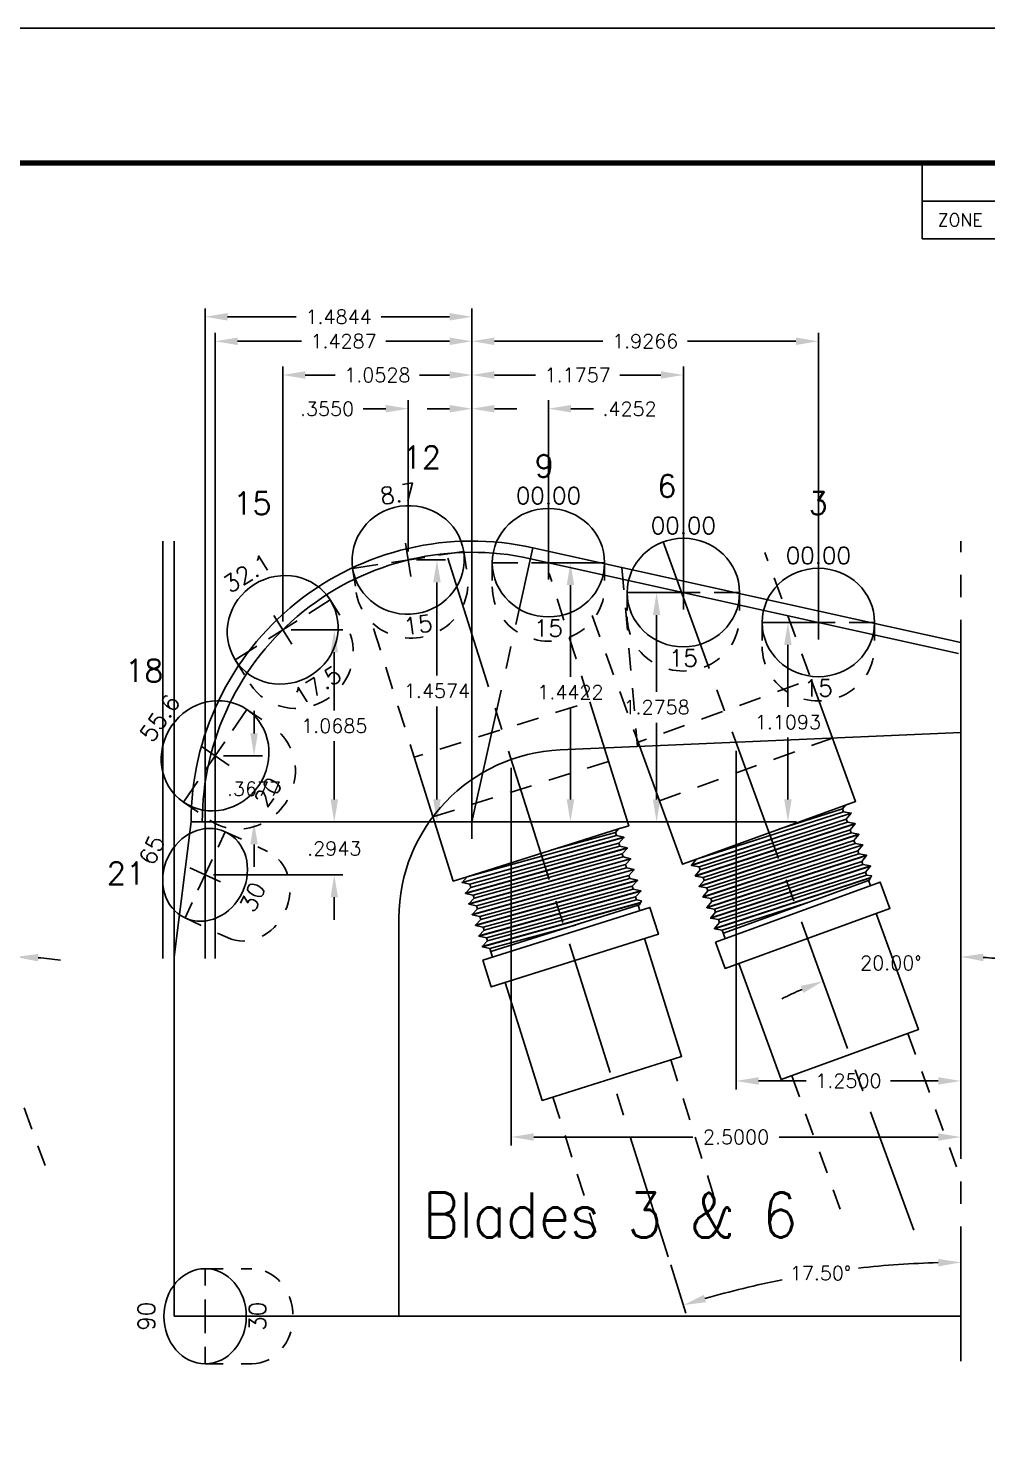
# Model space of a CAD drawing. Extents: x 25.7 to 47.7, y 0 to 17.
# Drawn here: x 36.79 to 42.12, y 9.13 to 17 of the extents above; entities that cross this region are included whole.
import ezdxf
from ezdxf.enums import TextEntityAlignment as Align

# ---------------------------------------------------------------- set-up
doc = ezdxf.new("R2010")
doc.units = 0
doc.header["$MEASUREMENT"] = 0
doc.header["$PDMODE"] = 3
doc.linetypes.add('CENTER2', pattern=[1.125, 0.75, -0.125, 0.125, -0.125])
doc.linetypes.add('HIDDEN2', pattern=[0.1875, 0.125, -0.0625])
doc.layers.get('0').update_dxf_attribs({"linetype": 'CONTINUOUS'})
doc.layers.get('Defpoints').update_dxf_attribs({"color": 10, "linetype": 'CONTINUOUS'})
for name, color, linetype in [('Blade3', 102, 'CONTINUOUS'), ('CLine', 5, 'CENTER2'), ('Dims', 4, 'CONTINUOUS'), ('Hatch', 8, 'CONTINUOUS'), ('Nozzle', 9, 'CONTINUOUS'), ('Nozzle Dimensions', 4, 'CONTINUOUS'), ('Text', 3, 'CONTINUOUS'), ('Title Block', 7, 'CONTINUOUS')]:
    doc.layers.add(name, color=color, linetype=linetype)
doc.styles.add('RomanS', font='romans')
doc.dimstyles.get("Standard").update_dxf_attribs({"dimtxt": 0.078125, "dimasz": 0.125, "dimexe": 0.046875, "dimexo": 0.046875, "dimgap": 0.046875, "dimtad": 0, "dimtih": 1, "dimtoh": 1, "dimdec": 4, "dimzin": 4, "dimdsep": 46, "dimtxsty": 'RomanS', "dimcen": 0.09375, "dimclre": 9, "dimazin": 1, "dimtfac": 1, "dimtdec": 4, "dimtofl": 0, "dimtmove": 0, "dimatfit": 1, "dimfxl": 1, "dimtolj": 1, "dimtzin": 0, "dimarcsym": 0})

# ---------------------------------------------------------------- blocks, each defined once
blk = doc.blocks.new('COT_cblock')
at = {"layer": 'Title Block'}
for p, q in [((16.1066, 16.25), (16.1066, 15.8281)), ((16.1066, 16.0391), (21.38, 16.0391)), ((16.1066, 15.8281), (21.38, 15.8281))]:
    blk.add_line(p, q, dxfattribs=at)
at = {"layer": 'Title Block', "color": 8}
blk.add_lwpolyline([(0, 0), (22, 0), (22, 17), (0, 17)], close=True, dxfattribs=at)
at = {"layer": 'Title Block', "const_width": 0.03}
blk.add_lwpolyline([(21.38, 16.25), (0.62, 16.25), (0.62, 0.75), (21.38, 0.75)], close=True, dxfattribs=at)
at = {"layer": 'Title Block', "style": 'RomanS'}
blk.add_text('ZONE', height=0.07031, dxfattribs=at).set_placement((16.3175, 15.9336), align=Align.MIDDLE_CENTER)
at = {"layer": 'Title Block', "color": 1, "style": 'RomanS', "flags": 8}
for tag, p in [('FNAME', (0.37, 3.75)), ('REVDATE', (0.37, 2.25)), ('USER', (0.37, 0.75))]:
    blk.add_attdef(tag, text='', height=0.047, rotation=90, dxfattribs=at).set_placement(p, align=Align.BOTTOM_LEFT)
at = {"layer": 'Title Block', "color": 3, "style": 'RomanS', "flags": 8}
for tag, height, p in [('DRAWN', 0.11, (16.9503, 1.9844)), ('TITL1', 0.125, (19.587, 1.6835)), ('TITL2', 0.094, (19.587, 1.5143)), ('TITL3', 0.094, (19.587, 1.3739))]:
    blk.add_attdef(tag, text='', height=height, dxfattribs=at).set_placement(p, align=Align.MIDDLE_CENTER)
for tag, p in [('DDATE', (16.6059, 1.6718)), ('CHECK', (16.6059, 1.406)), ('MATRL', (16.6059, 1.1487)), ('PDATE', (16.6059, 0.8829)), ('SCALE', (18.1459, 0.8555)), ('SHEET', (20.2553, 0.8555))]:
    blk.add_attdef(tag, text='', height=0.094, dxfattribs=at).set_placement(p, align=Align.MIDDLE_LEFT)
for tag, p in [('FSCM#', (18.5872, 1.1213)), ('DWG#', (20.0595, 1.1213)), ('REV#', (21.2197, 1.1213))]:
    blk.add_attdef(tag, text='', height=0.094, dxfattribs=at).set_placement(p, align=Align.TOP_CENTER)
blk = doc.blocks.new('Nozzle60')
at = {"linetype": 'HIDDEN2'}
for p, q in [((-0.5118, -0.3475), (0.5118, -0.3475)), ((-0.3437, -2.035), (-0.3437, -2.825)), ((0.3438, -2.035), (0.3438, -2.825))]:
    blk.add_line(p, q, dxfattribs=at)
at = {"color": 8}
for p, q in [((0.4527, -0.7225), (-0.4297, -0.7225)), ((0.4297, -1.16), (-0.4296, -1.16))]:
    blk.add_line(p, q, dxfattribs=at)
at = {"linetype": 'HIDDEN2', "flags": 128}
blk.add_lwpolyline([(-0.5118, 0.75), (-0.5118, 0), (0.5118, 0), (0.5118, 0.75)], dxfattribs=at)
for points in [[(0.4527, -0.7225), (0.5118, -0.7225), (0.5118, 0)], [(-0.5118, 0), (-0.5118, -0.7225), (-0.4297, -0.7225)], [(-0.4297, -0.7225), (-0.467, -0.744), (-0.467, -0.7455), (-0.4297, -0.7671), (-0.4297, -0.785), (-0.467, -0.8065), (-0.467, -0.808), (-0.4297, -0.8296), (-0.4297, -0.8475), (-0.467, -0.869), (-0.467, -0.8705), (-0.4297, -0.8921), (-0.4297, -0.91), (-0.467, -0.9315), (-0.467, -0.933), (-0.4297, -0.9546), (-0.4297, -0.9725), (-0.467, -0.994), (-0.467, -0.9955), (-0.4297, -1.0171), (-0.4297, -1.035), (-0.467, -1.0565), (-0.467, -1.058), (-0.4297, -1.0796), (-0.4297, -1.0975), (-0.467, -1.119), (-0.467, -1.1205), (-0.4296, -1.1421), (-0.4296, -1.1912)], [(0.4297, -1.1912), (0.4297, -1.16), (0.4363, -1.16), (0.4537, -1.1426), (0.4297, -1.1287), (0.4297, -1.1108), (0.467, -1.0893), (0.467, -1.0878), (0.4297, -1.0662), (0.4297, -1.0483), (0.467, -1.0268), (0.467, -1.0253), (0.4297, -1.0037), (0.4297, -0.9858), (0.467, -0.9643), (0.467, -0.9628), (0.4297, -0.9412), (0.4297, -0.9233), (0.467, -0.9018), (0.467, -0.9003), (0.4297, -0.8787), (0.4297, -0.8608), (0.467, -0.8393), (0.467, -0.8378), (0.4297, -0.8162), (0.4297, -0.7983), (0.467, -0.7768), (0.467, -0.7753), (0.4297, -0.7537), (0.4297, -0.7358), (0.4527, -0.7225)]]:
    blk.add_lwpolyline(points)
at = {"flags": 128}
blk.add_lwpolyline([(-0.4875, -1.1912), (0.4875, -1.1912), (0.4875, -1.3475), (-0.4875, -1.3475)], close=True, dxfattribs=at)
blk.add_lwpolyline([(0.4062, -1.3475), (0.4062, -2.035), (-0.4062, -2.035), (-0.4062, -1.3475)], dxfattribs=at)
at = {"layer": 'CLine'}
blk.add_line((0, 1), (0, -3.075), dxfattribs=at)
at = {"layer": 'Hatch'}
for p, q in [((-0.467, -0.744), (0.467, -0.7753)), ((-0.467, -0.7455), (0.467, -0.7768)), ((-0.4297, -0.7225), (0.4297, -0.7537)), ((-0.4297, -0.7671), (0.4297, -0.7983)), ((-0.4297, -0.785), (0.4297, -0.8162)), ((0.0637, -0.7225), (0.4297, -0.7358)), ((-0.467, -0.8065), (0.467, -0.8378)), ((-0.467, -0.808), (0.467, -0.8393)), ((-0.4297, -0.8296), (0.4297, -0.8608)), ((-0.4297, -0.8475), (0.4297, -0.8787)), ((-0.467, -0.869), (0.467, -0.9003)), ((-0.467, -0.8705), (0.467, -0.9018)), ((-0.467, -0.9315), (0.467, -0.9628)), ((-0.467, -0.933), (0.467, -0.9643)), ((-0.4297, -0.8921), (0.4297, -0.9233)), ((-0.4297, -0.91), (0.4297, -0.9412)), ((-0.467, -0.994), (0.467, -1.0253)), ((-0.467, -0.9955), (0.467, -1.0268)), ((-0.4297, -0.9546), (0.4297, -0.9858)), ((-0.4297, -0.9725), (0.4297, -1.0037)), ((-0.4297, -1.0171), (0.4297, -1.0483)), ((-0.467, -1.0565), (0.467, -1.0878)), ((-0.467, -1.058), (0.467, -1.0893)), ((-0.4297, -1.035), (0.4297, -1.0662)), ((-0.4297, -1.0975), (0.4297, -1.1287)), ((-0.4296, -1.0796), (0.4297, -1.1108)), ((-0.467, -1.119), (0.4467, -1.1496)), ((-0.467, -1.1205), (0.4452, -1.151)), ((-0.4296, -1.1421), (0.0637, -1.16))]:
    blk.add_line(p, q, dxfattribs=at)
blk = doc.blocks.new('CMark')
at = {"layer": 'CLine'}
for p, q in [((0, 0.094), (0, -0.094)), ((-0.094, 0), (0.094, 0))]:
    blk.add_line(p, q, dxfattribs=at)
blk = doc.blocks.new('1313@30')
for p, q in [((-0.1705, 0), (-0.2645, 0)), ((0.1707, 0), (0.2645, 0))]:
    blk.add_line(p, q)
at = {"color": 8, "linetype": 'HIDDEN2', "ltscale": 0.5}
blk.add_line((-0.2645, 0), (-0.2645, -0.26), dxfattribs=at)
at = {"color": 8, "linetype": 'HIDDEN2', "ltscale": 0.5, "flags": 128}
blk.add_lwpolyline([(0.2645, 0), (0.2645, -0.26)], dxfattribs=at)
blk.add_ellipse((0, 0), major_axis=(0.2645, 0), ratio=0.866025)
at = {"color": 8, "linetype": 'HIDDEN2', "ltscale": 0.5}
blk.add_ellipse((0, -0.26), major_axis=(0.2645, 0), ratio=0.866025, start_param=3.141593, end_param=6.283185, dxfattribs=at)
blk.add_blockref('CMark', (0, 0))
at = {"style": 'RomanS'}
blk.add_text('30', height=0.094, dxfattribs=at).set_placement((0, -0.2916), align=Align.MIDDLE_CENTER)
blk.add_attdef('ANG', text='', height=0.094, dxfattribs=at).set_placement((0, 0.2511), align=Align.BOTTOM_CENTER)
blk = doc.blocks.new('*D22')
at = {"layer": 'Defpoints', "color": 0, "linetype": 'ByBlock', "transparency": 16777216}
for p in [(35.2513, 14.1509), (36.7195, 14.1475), (36.5202, 11.8225), (36.645, 10.3217), (36.7195, 9.585)]:
    blk.add_point(p, dxfattribs=at)
at = {"layer": 'Nozzle Dimensions', "color": 0, "linetype": 'ByBlock', "lineweight": -2, "transparency": 16777216}
for start, end in [(81.6555, 85.82775), (114.17225, 118.3445)]:
    blk.add_arc((36.7195, 10.1171), 1.717, start, end, dxfattribs=at)
at = {"layer": 'Nozzle Dimensions', "color": 0, "linetype": 'ByBlock', "transparency": 16777216}
for points in [[(36.8436, 11.8087), (36.8452, 11.8503), (36.7195, 11.8341)], [(36.0086, 11.7028), (36.0243, 11.6642), (36.1322, 11.7305)]]:
    blk.add_solid(points, dxfattribs=at)
at = {"layer": 'Nozzle Dimensions', "color": 0, "linetype": 'ByBlock', "transparency": 16777216, "insert": (36.4213, 11.808), "char_height": 0.07812, "attachment_point": 5, "style": 'RomanS'}
blk.add_mtext('\\A1;20.00°', dxfattribs=at)
blk = doc.blocks.new('*D24')
at = {"layer": 'Defpoints', "color": 0, "linetype": 'ByBlock', "transparency": 16777216}
for p in [(40.3202, 14.1427), (41.9759, 14.1475), (41.7158, 11.8191), (41.714, 10.3135), (41.9759, 9.585)]:
    blk.add_point(p, dxfattribs=at)
at = {"layer": 'Nozzle Dimensions', "color": 0, "linetype": 'ByBlock', "lineweight": -2, "transparency": 16777216}
for start, end in [(83.60591, 86.80296), (113.19704, 116.39409)]:
    blk.add_arc((41.9759, 9.5938), 2.2405, start, end, dxfattribs=at)
at = {"layer": 'Nozzle Dimensions', "color": 0, "linetype": 'ByBlock', "transparency": 16777216}
for points in [[(42.1003, 11.81), (42.1014, 11.8516), (41.9759, 11.8343)], [(41.0857, 11.6725), (41.1011, 11.6338), (41.2096, 11.6991)]]:
    blk.add_solid(points, dxfattribs=at)
at = {"layer": 'Nozzle Dimensions', "color": 0, "linetype": 'ByBlock', "transparency": 16777216, "insert": (41.5869, 11.8002), "char_height": 0.07812, "attachment_point": 5, "style": 'RomanS'}
blk.add_mtext('\\A1;20.00°', dxfattribs=at)
blk = doc.blocks.new('*D25')
at = {"layer": 'Defpoints', "color": 0, "linetype": 'ByBlock', "transparency": 16777216}
for p in [(41.9759, 14.1475), (39.1229, 14.0524), (40.3482, 10.166), (41.4544, 10.108), (41.9759, 9.585)]:
    blk.add_point(p, dxfattribs=at)
at = {"layer": 'Nozzle Dimensions', "color": 9, "linetype": 'ByBlock', "lineweight": -2, "transparency": 16777216}
blk.add_line((40.3623, 10.1213), (40.4471, 9.8524), dxfattribs=at)
at = {"layer": 'Nozzle Dimensions', "color": 0, "linetype": 'ByBlock', "lineweight": -2, "transparency": 16777216}
for start, end in [(91.39589, 96.35693), (101.15856, 106.10411)]:
    blk.add_arc((41.9759, 5.0037), 5.1309, start, end, dxfattribs=at)
at = {"layer": 'Nozzle Dimensions', "color": 0, "linetype": 'ByBlock', "transparency": 16777216}
for points in [[(41.8507, 10.1539), (41.8512, 10.1122), (41.9759, 10.1346)], [(40.5587, 9.9133), (40.5467, 9.9532), (40.433, 9.8971)]]:
    blk.add_solid(points, dxfattribs=at)
at = {"layer": 'Nozzle Dimensions', "color": 0, "linetype": 'ByBlock', "transparency": 16777216, "insert": (41.1954, 10.0749), "char_height": 0.07812, "attachment_point": 5, "style": 'RomanS'}
blk.add_mtext('\\A1;17.50°', dxfattribs=at)
blk = doc.blocks.new('1613@15')
for p, q in [((-0.1705, 0), (-0.3125, 0)), ((0.1707, 0), (0.3125, 0))]:
    blk.add_line(p, q)
at = {"color": 8, "linetype": 'HIDDEN2', "ltscale": 0.5}
blk.add_line((-0.3125, 0), (-0.3125, -0.1346), dxfattribs=at)
at = {"color": 8, "linetype": 'HIDDEN2', "ltscale": 0.5, "flags": 128}
blk.add_lwpolyline([(0.3125, 0), (0.3125, -0.1346)], dxfattribs=at)
blk.add_ellipse((0, 0), major_axis=(-0.3125, 0), ratio=0.965926, start_param=-3.141592653589793, end_param=3.141592653589793)
at = {"color": 8, "linetype": 'HIDDEN2', "ltscale": 0.5}
blk.add_ellipse((0, -0.1346), major_axis=(-0.3125, 0), ratio=0.965926, start_param=0, end_param=3.141593, dxfattribs=at)
blk.add_blockref('CMark', (0, 0))
at = {"style": 'RomanS'}
blk.add_text('15', height=0.094, dxfattribs=at).set_placement((0, -0.3644), align=Align.MIDDLE_CENTER)
blk.add_attdef('ANG', text='', height=0.094, dxfattribs=at).set_placement((0, 0.2975), align=Align.BOTTOM_CENTER)
blk = doc.blocks.new('1613@17.5')
for p, q in [((-0.1705, 0), (-0.3125, 0)), ((0.1707, 0), (0.3125, 0))]:
    blk.add_line(p, q)
at = {"color": 8, "linetype": 'HIDDEN2', "ltscale": 0.5}
blk.add_line((-0.3125, 0), (-0.3125, -0.1591), dxfattribs=at)
at = {"color": 8, "linetype": 'HIDDEN2', "ltscale": 0.5, "flags": 128}
blk.add_lwpolyline([(0.3125, 0), (0.3125, -0.1591)], dxfattribs=at)
at = {"extrusion": (0, 0, -1)}
blk.add_ellipse((0, 0), major_axis=(-0.3125, 0), ratio=0.953717, start_param=-3.141592653589793, end_param=3.141592653589793, dxfattribs=at)
at = {"color": 8, "linetype": 'HIDDEN2', "ltscale": 0.5}
blk.add_ellipse((0, -0.1591), major_axis=(0.3125, 0), ratio=0.953717, start_param=3.141593, end_param=6.283185, dxfattribs=at)
blk.add_blockref('CMark', (0, 0))
at = {"style": 'RomanS'}
blk.add_text('17.5', height=0.094, dxfattribs=at).set_placement((0, -0.3644), align=Align.MIDDLE_CENTER)
blk.add_attdef('ANG', text='', height=0.094, dxfattribs=at).set_placement((0, 0.2975), align=Align.BOTTOM_CENTER)
blk = doc.blocks.new('1613@20')
for p, q in [((-0.1705, 0), (-0.3125, 0)), ((0.1707, 0), (0.3125, 0))]:
    blk.add_line(p, q)
at = {"color": 8, "linetype": 'HIDDEN2', "ltscale": 0.5}
blk.add_line((-0.3125, 0), (-0.3125, -0.1779), dxfattribs=at)
at = {"color": 8, "linetype": 'HIDDEN2', "ltscale": 0.5, "flags": 128}
blk.add_lwpolyline([(0.3125, 0), (0.3125, -0.1779)], dxfattribs=at)
blk.add_ellipse((0, 0), major_axis=(-0.3125, 0), ratio=0.939693, start_param=-3.141592653589793, end_param=3.141592653589793)
at = {"color": 8, "linetype": 'HIDDEN2', "ltscale": 0.5}
blk.add_ellipse((0, -0.1779), major_axis=(-0.3125, 0), ratio=0.939693, start_param=0, end_param=3.141593, dxfattribs=at)
blk.add_blockref('CMark', (0, 0))
at = {"style": 'RomanS'}
blk.add_text('20', height=0.094, dxfattribs=at).set_placement((0, -0.3562), align=Align.MIDDLE_CENTER)
blk.add_attdef('ANG', text='', height=0.094, dxfattribs=at).set_placement((0, 0.2975), align=Align.BOTTOM_CENTER)
blk = doc.blocks.new('*D89')
at = {"layer": 'Defpoints', "color": 0, "linetype": 'ByBlock', "transparency": 16777216}
for p in [(41.1837, 15.2587), (41.1837, 13.6943), (39.2572, 12.585)]:
    blk.add_point(p, dxfattribs=at)
at = {"layer": 'Dims', "color": 9, "linetype": 'ByBlock', "lineweight": -2, "transparency": 16777216}
for p, q in [((39.2572, 12.6319), (39.2572, 15.3056)), ((41.1837, 13.7412), (41.1837, 15.3056))]:
    blk.add_line(p, q, dxfattribs=at)
at = {"layer": 'Dims', "color": 0, "linetype": 'ByBlock', "lineweight": -2, "transparency": 16777216}
for p, q in [((39.3822, 15.2587), (39.9857, 15.2587)), ((41.0587, 15.2587), (40.4552, 15.2587))]:
    blk.add_line(p, q, dxfattribs=at)
at = {"layer": 'Dims', "color": 0, "linetype": 'ByBlock', "transparency": 16777216}
for points in [[(39.3822, 15.2796), (39.3822, 15.2379), (39.2572, 15.2587)], [(41.0587, 15.2796), (41.0587, 15.2379), (41.1837, 15.2587)]]:
    blk.add_solid(points, dxfattribs=at)
at = {"layer": 'Dims', "color": 0, "linetype": 'ByBlock', "transparency": 16777216, "insert": (40.2204, 15.2587), "char_height": 0.07812, "attachment_point": 5, "style": 'RomanS'}
blk.add_mtext('\\A1;1.9266', dxfattribs=at)
blk = doc.blocks.new('*D90')
at = {"layer": 'Defpoints', "color": 0, "linetype": 'ByBlock', "transparency": 16777216}
for p in [(40.4329, 15.0712), (40.4329, 13.8608), (39.2572, 12.585)]:
    blk.add_point(p, dxfattribs=at)
at = {"layer": 'Dims', "color": 9, "linetype": 'ByBlock', "lineweight": -2, "transparency": 16777216}
for p, q in [((39.2572, 12.6319), (39.2572, 15.1181)), ((40.4329, 13.9077), (40.4329, 15.1181))]:
    blk.add_line(p, q, dxfattribs=at)
at = {"layer": 'Dims', "color": 0, "linetype": 'ByBlock', "lineweight": -2, "transparency": 16777216}
for p, q in [((39.3822, 15.0712), (39.6103, 15.0712)), ((40.3079, 15.0712), (40.0798, 15.0712))]:
    blk.add_line(p, q, dxfattribs=at)
at = {"layer": 'Dims', "color": 0, "linetype": 'ByBlock', "transparency": 16777216}
for points in [[(39.3822, 15.0921), (39.3822, 15.0504), (39.2572, 15.0712)], [(40.3079, 15.0921), (40.3079, 15.0504), (40.4329, 15.0712)]]:
    blk.add_solid(points, dxfattribs=at)
at = {"layer": 'Dims', "color": 0, "linetype": 'ByBlock', "transparency": 16777216, "insert": (39.845, 15.0712), "char_height": 0.07812, "attachment_point": 5, "style": 'RomanS'}
blk.add_mtext('\\A1;1.1757', dxfattribs=at)
blk = doc.blocks.new('*D91')
at = {"layer": 'Defpoints', "color": 0, "linetype": 'ByBlock', "transparency": 16777216}
for p in [(39.6823, 14.8837), (39.6823, 14.0272), (39.2572, 12.585)]:
    blk.add_point(p, dxfattribs=at)
at = {"layer": 'Dims', "color": 0, "linetype": 'ByBlock', "lineweight": -2, "transparency": 16777216}
for p, q in [((39.1322, 14.8837), (39.0072, 14.8837)), ((39.8073, 14.8837), (39.9323, 14.8837))]:
    blk.add_line(p, q, dxfattribs=at)
at = {"layer": 'Dims', "color": 9, "linetype": 'ByBlock', "lineweight": -2, "transparency": 16777216}
for p, q in [((39.2572, 12.6319), (39.2572, 14.9306)), ((39.6823, 14.074), (39.6823, 14.9306))]:
    blk.add_line(p, q, dxfattribs=at)
at = {"layer": 'Dims', "color": 0, "linetype": 'ByBlock', "transparency": 16777216}
for points in [[(39.1322, 14.9046), (39.1322, 14.8629), (39.2572, 14.8837)], [(39.8073, 14.9046), (39.8073, 14.8629), (39.6823, 14.8837)]]:
    blk.add_solid(points, dxfattribs=at)
at = {"layer": 'Dims', "color": 0, "linetype": 'ByBlock', "transparency": 16777216, "insert": (40.1336, 14.8837), "char_height": 0.07812, "attachment_point": 5, "style": 'RomanS'}
blk.add_mtext('\\A1;.4252', dxfattribs=at)
blk = doc.blocks.new('*D92')
at = {"layer": 'Defpoints', "color": 0, "linetype": 'ByBlock', "transparency": 16777216}
for p in [(38.9022, 14.8837), (38.9022, 14.0424), (39.2572, 12.585)]:
    blk.add_point(p, dxfattribs=at)
at = {"layer": 'Dims', "color": 0, "linetype": 'ByBlock', "lineweight": -2, "transparency": 16777216}
for p, q in [((38.7772, 14.8837), (38.6522, 14.8837)), ((39.3822, 14.8837), (39.5072, 14.8837))]:
    blk.add_line(p, q, dxfattribs=at)
at = {"layer": 'Dims', "color": 9, "linetype": 'ByBlock', "lineweight": -2, "transparency": 16777216}
for p, q in [((38.9022, 14.0893), (38.9022, 14.9306)), ((39.2572, 12.6319), (39.2572, 14.9306))]:
    blk.add_line(p, q, dxfattribs=at)
at = {"layer": 'Dims', "color": 0, "linetype": 'ByBlock', "transparency": 16777216}
for points in [[(38.7772, 14.9046), (38.7772, 14.8629), (38.9022, 14.8837)], [(39.3822, 14.9046), (39.3822, 14.8629), (39.2572, 14.8837)]]:
    blk.add_solid(points, dxfattribs=at)
at = {"layer": 'Dims', "color": 0, "linetype": 'ByBlock', "transparency": 16777216, "insert": (38.4509, 14.8837), "char_height": 0.07812, "attachment_point": 5, "style": 'RomanS'}
blk.add_mtext('\\A1;.3550', dxfattribs=at)
blk = doc.blocks.new('*D93')
at = {"layer": 'Defpoints', "color": 0, "linetype": 'ByBlock', "transparency": 16777216}
for p in [(38.2044, 15.0712), (38.2044, 13.6535), (39.2572, 12.585)]:
    blk.add_point(p, dxfattribs=at)
at = {"layer": 'Dims', "color": 9, "linetype": 'ByBlock', "lineweight": -2, "transparency": 16777216}
for p, q in [((38.2044, 13.7004), (38.2044, 15.1181)), ((39.2572, 12.6319), (39.2572, 15.1181))]:
    blk.add_line(p, q, dxfattribs=at)
at = {"layer": 'Dims', "color": 0, "linetype": 'ByBlock', "lineweight": -2, "transparency": 16777216}
for p, q in [((38.3294, 15.0712), (38.496, 15.0712)), ((39.1322, 15.0712), (38.9655, 15.0712))]:
    blk.add_line(p, q, dxfattribs=at)
at = {"layer": 'Dims', "color": 0, "linetype": 'ByBlock', "transparency": 16777216}
for points in [[(38.3294, 15.0921), (38.3294, 15.0504), (38.2044, 15.0712)], [(39.1322, 15.0921), (39.1322, 15.0504), (39.2572, 15.0712)]]:
    blk.add_solid(points, dxfattribs=at)
at = {"layer": 'Dims', "color": 0, "linetype": 'ByBlock', "transparency": 16777216, "insert": (38.7308, 15.0712), "char_height": 0.07812, "attachment_point": 5, "style": 'RomanS'}
blk.add_mtext('\\A1;1.0528', dxfattribs=at)
blk = doc.blocks.new('*D94')
at = {"layer": 'Defpoints', "color": 0, "linetype": 'ByBlock', "transparency": 16777216}
for p in [(37.8285, 15.2587), (37.8285, 12.9527), (39.2572, 12.585)]:
    blk.add_point(p, dxfattribs=at)
at = {"layer": 'Dims', "color": 9, "linetype": 'ByBlock', "lineweight": -2, "transparency": 16777216}
for p, q in [((37.8285, 12.9996), (37.8285, 15.3056)), ((39.2572, 12.6319), (39.2572, 15.3056))]:
    blk.add_line(p, q, dxfattribs=at)
at = {"layer": 'Dims', "color": 0, "linetype": 'ByBlock', "lineweight": -2, "transparency": 16777216}
for p, q in [((37.9535, 15.2587), (38.3081, 15.2587)), ((39.1322, 15.2587), (38.7776, 15.2587))]:
    blk.add_line(p, q, dxfattribs=at)
at = {"layer": 'Dims', "color": 0, "linetype": 'ByBlock', "transparency": 16777216}
for points in [[(37.9535, 15.2796), (37.9535, 15.2379), (37.8285, 15.2587)], [(39.1322, 15.2796), (39.1322, 15.2379), (39.2572, 15.2587)]]:
    blk.add_solid(points, dxfattribs=at)
at = {"layer": 'Dims', "color": 0, "linetype": 'ByBlock', "transparency": 16777216, "insert": (38.5428, 15.2587), "char_height": 0.07812, "attachment_point": 5, "style": 'RomanS'}
blk.add_mtext('\\A1;1.4287', dxfattribs=at)
blk = doc.blocks.new('*D95')
at = {"layer": 'Defpoints', "color": 0, "linetype": 'ByBlock', "transparency": 16777216}
for p in [(41.0143, 13.6943), (41.1837, 13.6943), (39.2572, 12.585)]:
    blk.add_point(p, dxfattribs=at)
at = {"layer": 'Dims', "color": 9, "linetype": 'ByBlock', "lineweight": -2, "transparency": 16777216}
for p, q in [((41.1369, 13.6943), (40.9674, 13.6943)), ((39.304, 12.585), (41.0612, 12.585))]:
    blk.add_line(p, q, dxfattribs=at)
at = {"layer": 'Dims', "color": 0, "linetype": 'ByBlock', "lineweight": -2, "transparency": 16777216}
for p, q in [((41.0143, 13.5693), (41.0143, 13.2256)), ((41.0143, 12.71), (41.0143, 13.0537))]:
    blk.add_line(p, q, dxfattribs=at)
at = {"layer": 'Dims', "color": 0, "linetype": 'ByBlock', "transparency": 16777216}
for points in [[(40.9935, 13.5693), (41.0351, 13.5693), (41.0143, 13.6943)], [(40.9935, 12.71), (41.0351, 12.71), (41.0143, 12.585)]]:
    blk.add_solid(points, dxfattribs=at)
at = {"layer": 'Dims', "color": 0, "linetype": 'ByBlock', "transparency": 16777216, "insert": (41.0143, 13.1397), "char_height": 0.07812, "attachment_point": 5, "style": 'RomanS'}
blk.add_mtext('\\A1;1.1093', dxfattribs=at)
blk = doc.blocks.new('*D96')
at = {"layer": 'Defpoints', "color": 0, "linetype": 'ByBlock', "transparency": 16777216}
for p in [(40.2841, 13.8608), (40.4329, 13.8608), (39.2572, 12.585)]:
    blk.add_point(p, dxfattribs=at)
at = {"layer": 'Dims', "color": 9, "linetype": 'ByBlock', "lineweight": -2, "transparency": 16777216}
for p, q in [((40.386, 13.8608), (40.2372, 13.8608)), ((39.304, 12.585), (40.3309, 12.585))]:
    blk.add_line(p, q, dxfattribs=at)
at = {"layer": 'Dims', "color": 0, "linetype": 'ByBlock', "lineweight": -2, "transparency": 16777216}
for p, q in [((40.2841, 13.7358), (40.2841, 13.3088)), ((40.2841, 12.71), (40.2841, 13.137))]:
    blk.add_line(p, q, dxfattribs=at)
at = {"layer": 'Dims', "color": 0, "linetype": 'ByBlock', "transparency": 16777216}
for points in [[(40.2632, 13.7358), (40.3049, 13.7358), (40.2841, 13.8608)], [(40.2632, 12.71), (40.3049, 12.71), (40.2841, 12.585)]]:
    blk.add_solid(points, dxfattribs=at)
at = {"layer": 'Dims', "color": 0, "linetype": 'ByBlock', "transparency": 16777216, "insert": (40.2841, 13.2229), "char_height": 0.07812, "attachment_point": 5, "style": 'RomanS'}
blk.add_mtext('\\A1;1.2758', dxfattribs=at)
blk = doc.blocks.new('*D97')
at = {"layer": 'Defpoints', "color": 0, "linetype": 'ByBlock', "transparency": 16777216}
for p in [(39.6823, 14.0272), (39.8048, 14.0272), (39.2572, 12.585)]:
    blk.add_point(p, dxfattribs=at)
at = {"layer": 'Dims', "color": 9, "linetype": 'ByBlock', "lineweight": -2, "transparency": 16777216}
for p, q in [((39.7292, 14.0272), (39.8517, 14.0272)), ((39.304, 12.585), (39.8517, 12.585))]:
    blk.add_line(p, q, dxfattribs=at)
at = {"layer": 'Dims', "color": 0, "linetype": 'ByBlock', "lineweight": -2, "transparency": 16777216}
for p, q in [((39.8048, 13.9022), (39.8048, 13.392)), ((39.8048, 12.71), (39.8048, 13.2202))]:
    blk.add_line(p, q, dxfattribs=at)
at = {"layer": 'Dims', "color": 0, "linetype": 'ByBlock', "transparency": 16777216}
for points in [[(39.7839, 13.9022), (39.8256, 13.9022), (39.8048, 14.0272)], [(39.7839, 12.71), (39.8256, 12.71), (39.8048, 12.585)]]:
    blk.add_solid(points, dxfattribs=at)
at = {"layer": 'Dims', "color": 0, "linetype": 'ByBlock', "transparency": 16777216, "insert": (39.8048, 13.3061), "char_height": 0.07812, "attachment_point": 5, "style": 'RomanS'}
blk.add_mtext('\\A1;1.4422', dxfattribs=at)
blk = doc.blocks.new('*D98')
at = {"layer": 'Defpoints', "color": 0, "linetype": 'ByBlock', "transparency": 16777216}
for p in [(38.9022, 14.0424), (39.0623, 14.0424), (39.2572, 12.585)]:
    blk.add_point(p, dxfattribs=at)
at = {"layer": 'Dims', "color": 9, "linetype": 'ByBlock', "lineweight": -2, "transparency": 16777216}
for p, q in [((38.949, 14.0424), (39.1092, 14.0424)), ((39.2103, 12.585), (39.0155, 12.585))]:
    blk.add_line(p, q, dxfattribs=at)
at = {"layer": 'Dims', "color": 0, "linetype": 'ByBlock', "lineweight": -2, "transparency": 16777216}
for p, q in [((39.0623, 13.9174), (39.0623, 13.3996)), ((39.0623, 12.71), (39.0623, 13.2278))]:
    blk.add_line(p, q, dxfattribs=at)
at = {"layer": 'Dims', "color": 0, "linetype": 'ByBlock', "transparency": 16777216}
for points in [[(39.0415, 13.9174), (39.0832, 13.9174), (39.0623, 14.0424)], [(39.0415, 12.71), (39.0832, 12.71), (39.0623, 12.585)]]:
    blk.add_solid(points, dxfattribs=at)
at = {"layer": 'Dims', "color": 0, "linetype": 'ByBlock', "transparency": 16777216, "insert": (39.0623, 13.3137), "char_height": 0.07812, "attachment_point": 5, "style": 'RomanS'}
blk.add_mtext('\\A1;1.4574', dxfattribs=at)
blk = doc.blocks.new('*D99')
at = {"layer": 'Defpoints', "color": 0, "linetype": 'ByBlock', "transparency": 16777216}
for p in [(38.2044, 13.6535), (38.4913, 13.6535), (39.2572, 12.585)]:
    blk.add_point(p, dxfattribs=at)
at = {"layer": 'Dims', "color": 9, "linetype": 'ByBlock', "lineweight": -2, "transparency": 16777216}
for p, q in [((38.2512, 13.6535), (38.5382, 13.6535)), ((39.2103, 12.585), (38.4444, 12.585))]:
    blk.add_line(p, q, dxfattribs=at)
at = {"layer": 'Dims', "color": 0, "linetype": 'ByBlock', "lineweight": -2, "transparency": 16777216}
for p, q in [((38.4913, 13.5285), (38.4913, 13.2052)), ((38.4913, 12.71), (38.4913, 13.0333))]:
    blk.add_line(p, q, dxfattribs=at)
at = {"layer": 'Dims', "color": 0, "linetype": 'ByBlock', "transparency": 16777216}
for points in [[(38.4704, 13.5285), (38.5121, 13.5285), (38.4913, 13.6535)], [(38.4704, 12.71), (38.5121, 12.71), (38.4913, 12.585)]]:
    blk.add_solid(points, dxfattribs=at)
at = {"layer": 'Dims', "color": 0, "linetype": 'ByBlock', "transparency": 16777216, "insert": (38.4913, 13.1192), "char_height": 0.07812, "attachment_point": 5, "style": 'RomanS'}
blk.add_mtext('\\A1;1.0685', dxfattribs=at)
blk = doc.blocks.new('*D100')
at = {"layer": 'Defpoints', "color": 0, "linetype": 'ByBlock', "transparency": 16777216}
for p in [(37.8285, 12.9527), (38.045, 12.9527), (39.2572, 12.585)]:
    blk.add_point(p, dxfattribs=at)
at = {"layer": 'Dims', "color": 0, "linetype": 'ByBlock', "lineweight": -2, "transparency": 16777216}
for p, q in [((38.045, 13.0777), (38.045, 13.2027)), ((38.045, 12.46), (38.045, 12.335))]:
    blk.add_line(p, q, dxfattribs=at)
at = {"layer": 'Dims', "color": 9, "linetype": 'ByBlock', "lineweight": -2, "transparency": 16777216}
for p, q in [((37.8754, 12.9527), (38.0919, 12.9527)), ((39.2103, 12.585), (37.9981, 12.585))]:
    blk.add_line(p, q, dxfattribs=at)
at = {"layer": 'Dims', "color": 0, "linetype": 'ByBlock', "transparency": 16777216}
for points in [[(38.0242, 13.0777), (38.0659, 13.0777), (38.045, 12.9527)], [(38.0242, 12.46), (38.0659, 12.46), (38.045, 12.585)]]:
    blk.add_solid(points, dxfattribs=at)
at = {"layer": 'Dims', "color": 0, "linetype": 'ByBlock', "transparency": 16777216, "insert": (38.045, 12.7689), "char_height": 0.07812, "attachment_point": 5, "style": 'RomanS'}
blk.add_mtext('\\A1;.3677', dxfattribs=at)
blk = doc.blocks.new('*D127')
at = {"layer": 'Defpoints', "color": 0, "linetype": 'ByBlock', "transparency": 16777216}
for p in [(37.7728, 15.3951), (39.2572, 12.585), (37.7728, 12.2907)]:
    blk.add_point(p, dxfattribs=at)
at = {"layer": 'Dims', "color": 9, "linetype": 'ByBlock', "lineweight": -2, "transparency": 16777216}
for p, q in [((37.7728, 12.3376), (37.7728, 15.442)), ((39.2572, 12.6319), (39.2572, 15.442))]:
    blk.add_line(p, q, dxfattribs=at)
at = {"layer": 'Dims', "color": 0, "linetype": 'ByBlock', "lineweight": -2, "transparency": 16777216}
for p, q in [((37.8978, 15.3951), (38.2784, 15.3951)), ((39.1322, 15.3951), (38.7516, 15.3951))]:
    blk.add_line(p, q, dxfattribs=at)
at = {"layer": 'Dims', "color": 0, "linetype": 'ByBlock', "transparency": 16777216}
for points in [[(37.8978, 15.416), (37.8978, 15.3743), (37.7728, 15.3951)], [(39.1322, 15.416), (39.1322, 15.3743), (39.2572, 15.3951)]]:
    blk.add_solid(points, dxfattribs=at)
at = {"layer": 'Dims', "color": 0, "linetype": 'ByBlock', "transparency": 16777216, "insert": (38.515, 15.3951), "char_height": 0.07812, "attachment_point": 5, "style": 'RomanS'}
blk.add_mtext('\\A1;1.4844', dxfattribs=at)
blk = doc.blocks.new('*D128')
at = {"layer": 'Defpoints', "color": 0, "linetype": 'ByBlock', "transparency": 16777216}
for p in [(39.2572, 12.585), (37.7728, 12.2907), (38.4912, 12.2907)]:
    blk.add_point(p, dxfattribs=at)
at = {"layer": 'Dims', "color": 0, "linetype": 'ByBlock', "lineweight": -2, "transparency": 16777216}
for p, q in [((38.4912, 12.71), (38.4912, 12.835)), ((38.4912, 12.1657), (38.4912, 12.0407))]:
    blk.add_line(p, q, dxfattribs=at)
at = {"layer": 'Dims', "color": 9, "linetype": 'ByBlock', "lineweight": -2, "transparency": 16777216}
for p, q in [((39.2103, 12.585), (38.4443, 12.585)), ((37.8197, 12.2907), (38.538, 12.2907))]:
    blk.add_line(p, q, dxfattribs=at)
at = {"layer": 'Dims', "color": 0, "linetype": 'ByBlock', "transparency": 16777216}
for points in [[(38.4703, 12.71), (38.512, 12.71), (38.4912, 12.585)], [(38.4703, 12.1657), (38.512, 12.1657), (38.4912, 12.2907)]]:
    blk.add_solid(points, dxfattribs=at)
at = {"layer": 'Dims', "color": 0, "linetype": 'ByBlock', "transparency": 16777216, "insert": (38.4912, 12.4378), "char_height": 0.07812, "attachment_point": 5, "style": 'RomanS'}
blk.add_mtext('\\A1;.2943', dxfattribs=at)
blk = doc.blocks.new('*D133')
at = {"layer": 'Defpoints', "color": 0, "linetype": 'ByBlock', "transparency": 16777216}
for p in [(41.9759, 13.0827), (40.7259, 13.0281), (40.7259, 11.144)]:
    blk.add_point(p, dxfattribs=at)
at = {"layer": 'Nozzle Dimensions', "color": 9, "linetype": 'ByBlock', "lineweight": -2, "transparency": 16777216}
for p, q in [((41.9759, 13.0358), (41.9759, 11.0971)), ((40.7259, 12.9813), (40.7259, 11.0971))]:
    blk.add_line(p, q, dxfattribs=at)
at = {"layer": 'Nozzle Dimensions', "color": 0, "linetype": 'ByBlock', "lineweight": -2, "transparency": 16777216}
for p, q in [((40.8509, 11.144), (41.1162, 11.144)), ((41.8509, 11.144), (41.5857, 11.144))]:
    blk.add_line(p, q, dxfattribs=at)
at = {"layer": 'Nozzle Dimensions', "color": 0, "linetype": 'ByBlock', "transparency": 16777216}
for points in [[(40.8509, 11.1648), (40.8509, 11.1232), (40.7259, 11.144)], [(41.8509, 11.1648), (41.8509, 11.1232), (41.9759, 11.144)]]:
    blk.add_solid(points, dxfattribs=at)
at = {"layer": 'Nozzle Dimensions', "color": 0, "linetype": 'ByBlock', "transparency": 16777216, "insert": (41.3509, 11.144), "char_height": 0.07812, "attachment_point": 5, "style": 'RomanS'}
blk.add_mtext('\\A1;1.2500', dxfattribs=at)
blk = doc.blocks.new('*D134')
at = {"layer": 'Defpoints', "color": 0, "linetype": 'ByBlock', "transparency": 16777216}
for p in [(41.9759, 13.0827), (39.4759, 12.9327), (39.4759, 10.8321)]:
    blk.add_point(p, dxfattribs=at)
at = {"layer": 'Nozzle Dimensions', "color": 9, "linetype": 'ByBlock', "lineweight": -2, "transparency": 16777216}
for p, q in [((41.9759, 13.0358), (41.9759, 10.7852)), ((39.4759, 12.8858), (39.4759, 10.7852))]:
    blk.add_line(p, q, dxfattribs=at)
at = {"layer": 'Nozzle Dimensions', "color": 0, "linetype": 'ByBlock', "lineweight": -2, "transparency": 16777216}
for p, q in [((39.6009, 10.8321), (40.4856, 10.8321)), ((41.8509, 10.8321), (40.9662, 10.8321))]:
    blk.add_line(p, q, dxfattribs=at)
at = {"layer": 'Nozzle Dimensions', "color": 0, "linetype": 'ByBlock', "transparency": 16777216}
for points in [[(39.6009, 10.8529), (39.6009, 10.8112), (39.4759, 10.8321)], [(41.8509, 10.8529), (41.8509, 10.8112), (41.9759, 10.8321)]]:
    blk.add_solid(points, dxfattribs=at)
at = {"layer": 'Nozzle Dimensions', "color": 0, "linetype": 'ByBlock', "transparency": 16777216, "insert": (40.7259, 10.8321), "char_height": 0.07812, "attachment_point": 5, "style": 'RomanS'}
blk.add_mtext('\\A1;2.5000', dxfattribs=at)

msp = doc.modelspace()

# ---------------------------------------------------------------- linework, layer by layer
for p, q in [((41.97591, 13.58272), (39.59535, 14.11047)), ((37.69466, 12.58501), (37.60091, 11.83501)), ((37.60091, 11.83501), (37.60091, 9.83501)), ((37.60091, 9.83501), (41.97591, 9.83501))]:
    msp.add_line(p, q)
at = {"flags": 128}
msp.add_lwpolyline([(41.97591, 13.08271), (39.74752, 12.98542, 0.4014907), (38.85091, 12.04881), (38.85091, 9.83501)], format="xyb", dxfattribs=at)
msp.add_arc((39.25716, 12.58501), 1.5625, 77.5, 180)
at = {"layer": 'CLine', "color": 1, "linetype": 'ByBlock'}
for p, q in [((37.53841, 14.14751), (37.53841, 11.82455)), ((37.60091, 14.14751), (37.60091, 11.82455)), ((37.77281, 14.14751), (37.77281, 11.82455))]:
    msp.add_line(p, q, dxfattribs=at)
at = {"layer": 'CLine', "color": 1}
for p, q in [((39.25716, 12.58501), (39.59535, 14.11047)), ((37.69466, 12.58501), (39.25716, 12.58501))]:
    msp.add_line(p, q, dxfattribs=at)
at = {"layer": 'CLine'}
msp.add_line((41.97591, 9.58501), (41.97591, 14.14751), dxfattribs=at)
at = {"layer": 'CLine', "color": 1, "linetype": 'HIDDEN2'}
msp.add_line((40.09094, 14.0006), (40.17811, 13.00422), dxfattribs=at)
at = {"layer": 'CLine', "color": 1, "linetype": 'ByBlock', "flags": 128}
msp.add_lwpolyline([(41.96239, 13.5217), (39.58182, 14.04946, 0.4796563), (37.75716, 12.58501)], format="xyb", dxfattribs=at)
msp.add_lwpolyline([(37.82851, 13.242), (37.82851, 11.82455)], dxfattribs=at)

# ---------------------------------------------------------------- block references
msp.add_blockref('COT_cblock', (25.65517, 0))
at = {"linetype": 'Continuous'}
msp.add_blockref('CMark', (39.25716, 12.58501), dxfattribs=at)
at = {"layer": 'Blade3'}
for name, p, rotation, values in [('1613@15', (38.90216, 14.0424), 8.7, {'ANG': '8.7'}), ('1613@17.5', (38.20437, 13.65348), 32.1, {'ANG': '32.1'}), ('1613@20', (37.82851, 12.95272), 55.59999999999999, {'ANG': '55.6'}), ('1313@30', (37.77281, 12.29068), 65, {'ANG': '65'}), ('1313@30', (37.77281, 9.83501), 90, {'ANG': '90'})]:
    msp.add_blockref(name, p, dxfattribs=dict(at, rotation=rotation)).add_auto_attribs(values)
for p in [(39.68234, 14.02717), (40.43286, 13.86079), (41.18373, 13.69432)]:
    msp.add_blockref('1613@15', p, dxfattribs=at).add_auto_attribs({'ANG': '00.00'})
at = {"layer": 'Nozzle'}
for p, rotation in [((35.59332, 13.21122), 20.00000000000005), ((40.66225, 13.20304), 20.00000000000005), ((39.42358, 13.09868), 17.5)]:
    msp.add_blockref('Nozzle60', p, dxfattribs=dict(at, rotation=rotation))

# ---------------------------------------------------------------- texts
at = {"layer": 'Blade3', "style": 'RomanS'}
for s, p in [('12', (38.87111, 14.55083)), ('9', (39.60591, 14.50294)), ('6', (40.28748, 14.3912)), ('15', (37.92863, 14.29541)), ('3', (41.12878, 14.29541)), ('18', (37.32694, 13.3642)), ('21', (37.22577, 12.2361))]:
    msp.add_text(s, height=0.125, dxfattribs=at).set_placement(p)
at = {"layer": 'Text', "style": 'RomanS', "width": 0.9}
msp.add_text('Blades 3 & 6', height=0.25, dxfattribs=at).set_placement((38.98329, 10.27262))

# ---------------------------------------------------------------- dimensions: what is measured, and where the dimension line sits
at = {"layer": 'Dims', "linetype": 'ByBlock'}
for base, p1, p2, picture, middle in [((37.7728133716, 15.3951478374), (39.2571633716, 12.5850116518), (37.7728133716, 12.2906802982), '*D127', (38.5149883716, 15.3951478374)), ((37.8285133716, 15.2587488001), (39.2571633716, 12.5850116518), (37.8285133716, 12.9527231067), '*D94', (38.5428383716, 15.2587488001)), ((41.18373, 15.25875), (39.25716, 12.58501), (41.18373, 13.69432), '*D89', (40.22045, 15.25875)), ((38.20437, 15.07125), (39.25716, 12.58501), (38.20437, 13.65348), '*D93', (38.73077, 15.07125)), ((40.43286, 15.07125), (39.25716, 12.58501), (40.43286, 13.86079), '*D90', (39.84501, 15.07125)), ((38.90216, 14.88375), (39.25716, 12.58501), (38.90216, 14.0424), '*D92', (38.45089, 14.88375))]:
    dim = msp.add_linear_dim(base=base, p1=p1, p2=p2, dimstyle='Standard', dxfattribs=at)
    dim.commit()
    dim.dimension.update_dxf_attribs({"geometry": picture, "text_midpoint": middle})
dim = msp.add_linear_dim(base=(39.68234, 14.88375), p1=(39.25716, 12.58501), p2=(39.68234, 14.02717), dimstyle='Standard', dxfattribs=at)
dim.commit()
dim.dimension.update_dxf_attribs({"geometry": '*D91', "text_midpoint": (40.1336, 14.88375), "dimtype": 160})
for base, p2, picture, middle in [((39.06233, 14.0424), (38.90216, 14.0424), '*D98', (39.06233, 13.3137)), ((39.80478, 14.02717), (39.68234, 14.02717), '*D97', (39.80478, 13.30609)), ((40.28407, 13.86079), (40.43286, 13.86079), '*D96', (40.28407, 13.2229)), ((41.01429, 13.69432), (41.18373, 13.69432), '*D95', (41.01429, 13.13967)), ((38.49128, 13.65348), (38.20437, 13.65348), '*D99', (38.49128, 13.11925)), ((38.04502, 12.95272), (37.82851, 12.95272), '*D100', (38.04502, 12.76887)), ((38.49117, 12.29068), (37.77281, 12.29068), '*D128', (38.49117, 12.43785))]:
    dim = msp.add_linear_dim(base=base, p1=(39.25716, 12.58501), p2=p2, angle=90, dimstyle='Standard', dxfattribs=at)
    dim.commit()
    dim.dimension.update_dxf_attribs({"geometry": picture, "text_midpoint": middle})
at = {"layer": 'Nozzle Dimensions', "linetype": 'ByBlock'}
for base, line1, line2, picture, middle in [((36.52016, 11.82247), ((35.2513, 14.15092), (36.64503, 10.32167)), ((36.71948, 9.58501), (36.71948, 14.14751)), '*D22', (36.42134, 11.80799)), ((41.45444, 10.108), ((39.12287, 14.05239), (40.34825, 10.166)), ((41.97591, 9.58501), (41.97591, 14.14751)), '*D25', (41.19539, 10.07486)), ((41.71581, 11.81912), ((40.32023, 14.14273), (41.71397, 10.31348)), ((41.97591, 9.58501), (41.97591, 14.14751)), '*D24', (41.58686, 11.80023))]:
    dim = msp.add_angular_dim_2l(base=base, line1=line1, line2=line2, dimstyle='Standard', dxfattribs=at)
    dim.commit()
    dim.dimension.update_dxf_attribs({"geometry": picture, "text_midpoint": middle})
for base, p2, picture, middle in [((39.47591, 10.83206), (39.47591, 12.93269), '*D134', (40.72591, 10.83206)), ((40.72591, 11.144), (40.72591, 13.02814), '*D133', (41.35091, 11.144))]:
    dim = msp.add_linear_dim(base=base, p1=(41.97591, 13.08271), p2=p2, dimstyle='Standard', dxfattribs=at)
    dim.commit()
    dim.dimension.update_dxf_attribs({"geometry": picture, "text_midpoint": middle})

doc.saveas('drawing.dxf')
